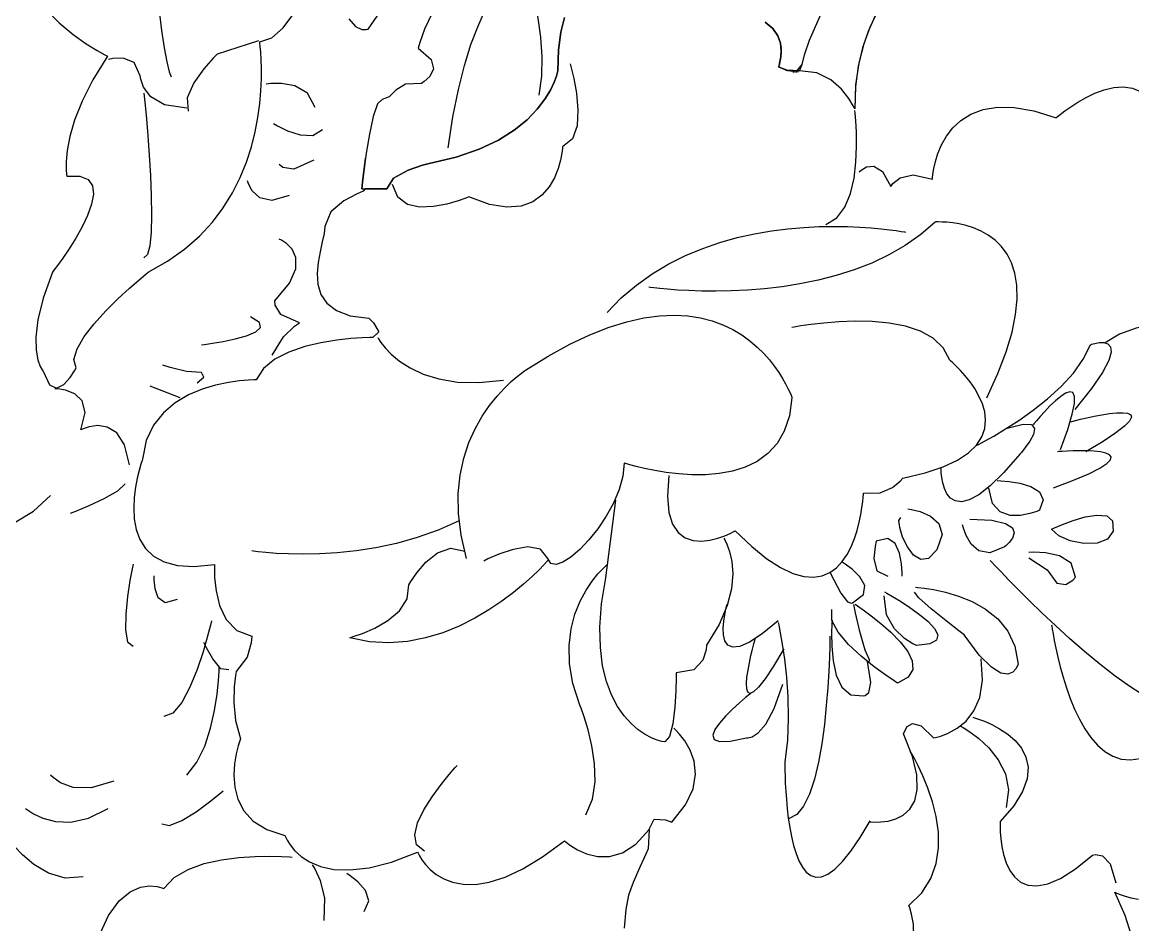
# Model space of a CAD drawing. Extents: x 61 to 149, y 52 to 245.
# Drawn here: x 101.79 to 115.71, y 130.23 to 141.55 of the extents above; entities that cross this region are included whole.
import ezdxf

# ---------------------------------------------------------------- set-up
doc = ezdxf.new("R2010")
doc.units = 0

msp = doc.modelspace()

# ---------------------------------------------------------------- linework, layer by layer
at = {"color": 250, "linetype": 'Continuous'}
for points in [[(107.8326, 142.9203), (107.842996, 142.898483), (107.871572, 142.835792), (107.914411, 142.736367), (107.967597, 142.604348), (108.027213, 142.443876), (108.089342, 142.259091), (108.150067, 142.054133), (108.205472, 141.833142), (108.25164, 141.600258), (108.284653, 141.359622), (108.300595, 141.115373), (108.29555, 140.871653), (108.2656, 140.6326)], [(105.880989, 141.591963), (105.965513, 141.493925), (106.043478, 141.45767), (106.100676, 141.455921), (106.1229, 141.4614), (106.6344, 142.2028)], [(105.880989, 141.591963), (105.965513, 141.493925), (106.043478, 141.45767), (106.100676, 141.455921), (106.1229, 141.4614), (106.6344, 142.2028)], [(107.129, 139.9711), (107.187028, 140.360937), (107.255174, 140.705332), (107.33113, 141.006935), (107.412588, 141.268399), (107.497241, 141.492376), (107.582781, 141.681517), (107.6669, 141.838475), (107.74729, 141.965901), (107.821644, 142.066448), (107.887655, 142.142766), (107.943013, 142.197509), (107.985412, 142.233327), (108.012543, 142.252874), (108.0221, 142.2588)], [(111.101074, 141.550322), (111.198081, 141.467663), (111.259288, 141.376775), (111.291742, 141.283591), (111.302493, 141.194044), (111.298586, 141.114069), (111.28707, 141.049597), (111.274992, 141.006563), (111.2694, 140.9909), (111.346581, 140.955167), (111.489919, 140.925567), (111.5671, 141.0185), (111.592587, 141.14031), (111.658315, 141.32143), (111.748189, 141.533413), (111.846111, 141.74781)], [(112.477988, 141.619162), (112.392706, 141.433739), (112.321308, 141.226198), (112.267132, 140.995553), (112.233516, 140.740816), (112.2238, 140.461), (112.205831, 140.498312), (112.150948, 140.591026), (112.057688, 140.710312), (111.924585, 140.827341), (111.750177, 140.91328), (111.533, 140.9393), (111.532, 140.9387), (111.5671, 141.0185), (111.592587, 141.14031), (111.658315, 141.32143), (111.748189, 141.533413), (111.846111, 141.74781)], [(102.085138, 141.712464), (102.252781, 141.541437), (102.42665, 141.396237), (102.590375, 141.279214), (102.727588, 141.192717), (102.821919, 141.139096), (102.857, 141.1207), (102.673665, 140.826385), (102.538576, 140.559291), (102.444611, 140.321396), (102.384646, 140.114676), (102.351558, 139.941109), (102.338222, 139.80267), (102.337516, 139.701338), (102.342317, 139.639089), (102.3455, 139.6179), (102.508868, 139.617335), (102.613776, 139.574364), (102.668122, 139.496374), (102.679806, 139.390752), (102.656726, 139.264886), (102.606779, 139.126162), (102.537866, 138.981968), (102.457885, 138.839691), (102.374733, 138.706717), (102.29631, 138.590434), (102.230515, 138.498229), (102.185245, 138.437488), (102.1684, 138.4156), (102.050381, 138.086045), (101.983997, 137.815673), (101.958183, 137.599787), (101.961875, 137.433687), (101.984007, 137.312677), (102.013516, 137.232058), (102.039335, 137.187131), (102.0504, 137.1732), (102.12882, 137.002212), (102.218726, 136.96093), (102.308638, 137.005375), (102.387074, 137.09157), (102.442555, 137.175538), (102.4636, 137.2133), (102.436328, 137.319986), (102.474574, 137.453731), (102.563582, 137.605517), (102.688597, 137.766326), (102.834863, 137.927138), (102.987623, 138.078934), (103.132123, 138.212698), (103.253606, 138.319409), (103.337317, 138.390049), (103.3685, 138.4156), (103.610349, 138.550451), (103.823556, 138.700903), (104.009878, 138.864519), (104.17107, 139.038866), (104.308889, 139.221509), (104.42509, 139.410014), (104.521429, 139.601944), (104.599663, 139.794867), (104.661547, 139.986347), (104.708838, 140.17395), (104.74329, 140.355241), (104.766661, 140.527785), (104.780706, 140.689148), (104.787181, 140.836894), (104.787842, 140.968591), (104.784446, 141.081802), (104.778747, 141.174093), (104.772503, 141.243029), (104.767468, 141.286177), (104.7654, 141.3011), (104.918424, 141.351567), (105.058326, 141.477733), (105.17855, 141.64175)], [(102.085138, 141.712464), (102.252781, 141.541437), (102.42665, 141.396237), (102.590375, 141.279214), (102.727588, 141.192717), (102.821919, 141.139096), (102.857, 141.1207), (102.673665, 140.826385), (102.538576, 140.559291), (102.444611, 140.321396), (102.384646, 140.114676), (102.351558, 139.941109), (102.338222, 139.80267), (102.337516, 139.701338), (102.342317, 139.639089), (102.3455, 139.6179), (102.508868, 139.617335), (102.613776, 139.574364), (102.668122, 139.496374), (102.679806, 139.390752), (102.656726, 139.264886), (102.606779, 139.126162), (102.537866, 138.981968), (102.457885, 138.839691), (102.374733, 138.706717), (102.29631, 138.590434), (102.230515, 138.498229), (102.185245, 138.437488), (102.1684, 138.4156), (102.050381, 138.086045), (101.983997, 137.815673), (101.958183, 137.599787), (101.961875, 137.433687), (101.984007, 137.312677), (102.013516, 137.232058), (102.039335, 137.187131), (102.0504, 137.1732), (102.12882, 137.002212), (102.218726, 136.96093), (102.308638, 137.005375), (102.387074, 137.09157), (102.442555, 137.175538), (102.4636, 137.2133), (102.436328, 137.319986), (102.474574, 137.453731), (102.563582, 137.605517), (102.688597, 137.766326), (102.834863, 137.927138), (102.987623, 138.078934), (103.132123, 138.212698), (103.253606, 138.319409), (103.337317, 138.390049), (103.3685, 138.4156), (103.610349, 138.550451), (103.823556, 138.700903), (104.009878, 138.864519), (104.17107, 139.038866), (104.308889, 139.221509), (104.42509, 139.410014), (104.521429, 139.601944), (104.599663, 139.794867), (104.661547, 139.986347), (104.708838, 140.17395), (104.74329, 140.355241), (104.766661, 140.527785), (104.780706, 140.689148), (104.787181, 140.836894), (104.787842, 140.968591), (104.784446, 141.081802), (104.778747, 141.174093), (104.772503, 141.243029), (104.767468, 141.286177), (104.7654, 141.3011), (104.918424, 141.351567), (105.058326, 141.477733), (105.17855, 141.64175)], [(106.922392, 141.653699), (106.831104, 141.461345), (106.772864, 141.293034), (106.7524, 141.2209), (106.915166, 141.082705), (106.944771, 140.961842), (106.896933, 140.865998), (106.82737, 140.802855), (106.7918, 140.7801), (106.593202, 140.771316), (106.472088, 140.6949), (106.387855, 140.610984), (106.2999, 140.5797), (106.242378, 140.523835), (106.188989, 140.365969), (106.14145, 140.146414), (106.101483, 139.90548), (106.070805, 139.683476), (106.051138, 139.520712), (106.0442, 139.4575), (106.085, 139.4575), (106.0617, 139.4279), (105.986559, 139.396909), (105.82125, 139.308525), (105.655941, 139.169628), (105.5808, 138.9871), (105.571463, 138.900678), (105.549014, 138.792404), (105.521798, 138.668348), (105.498159, 138.534581), (105.486442, 138.397173), (105.494992, 138.262194), (105.532153, 138.135714), (105.60627, 138.023805), (105.725687, 137.932536), (105.898749, 137.867978), (106.1338, 137.8362), (106.190359, 137.777833), (106.257607, 137.665933), (106.1819, 137.5953), (106.146838, 137.594767), (106.050741, 137.591038), (105.907245, 137.580917), (105.729986, 137.561207), (105.5326, 137.528712), (105.328722, 137.480237), (105.131987, 137.412584), (104.956031, 137.322558), (104.81449, 137.206962), (104.721, 137.0626), (104.694688, 137.062377), (104.621723, 137.059286), (104.511059, 137.049689), (104.371652, 137.029952), (104.212455, 136.996438), (104.042425, 136.945513), (103.870515, 136.873539), (103.705681, 136.776881), (103.556878, 136.651905), (103.43306, 136.494973), (103.343183, 136.30245), (103.2962, 136.0707), (103.29008, 136.053222), (103.274291, 136.004071), (103.252691, 135.928171), (103.229136, 135.830447), (103.207484, 135.715823), (103.191591, 135.589225), (103.185315, 135.455575), (103.192512, 135.3198), (103.217041, 135.186823), (103.262758, 135.061569), (103.333519, 134.948963), (103.433183, 134.853928), (103.565606, 134.78139), (103.734645, 134.736273), (103.944157, 134.723502), (104.198, 134.748), (104.196523, 134.701997), (104.199455, 134.582412), (104.217845, 134.416876), (104.262737, 134.233024), (104.345179, 134.058488), (104.476218, 133.920903), (104.6669, 133.8479), (104.659552, 133.766263), (104.608115, 133.58667), (104.4685, 133.4071), (104.460274, 133.35449), (104.445985, 133.215471), (104.441219, 133.018257), (104.461562, 132.791062), (104.5226, 132.5621), (104.514076, 132.538415), (104.493763, 132.472827), (104.469547, 132.373534), (104.449315, 132.248736), (104.440953, 132.10663), (104.452347, 131.955418), (104.491385, 131.803296), (104.565953, 131.658464), (104.683937, 131.529122), (104.853224, 131.423467), (105.0817, 131.3497), (105.087756, 131.333995), (105.10792, 131.292063), (105.145191, 131.231673), (105.202563, 131.1606), (105.283034, 131.086614), (105.3896, 131.017488), (105.525258, 130.960992), (105.693004, 130.9249), (105.895834, 130.916983), (106.136746, 130.945013), (106.418736, 131.016761), (106.7448, 131.14), (106.750329, 131.127557), (106.767674, 131.093965), (106.79797, 131.04483), (106.842352, 130.985759), (106.901956, 130.922356), (106.977917, 130.860227), (107.071371, 130.804979), (107.183453, 130.762218), (107.315299, 130.737549), (107.468044, 130.736578), (107.642824, 130.764911), (107.840774, 130.828154), (108.06303, 130.931912), (108.310727, 131.081792), (108.585, 131.2834), (108.604984, 131.265809), (108.661491, 131.222716), (108.749356, 131.168641), (108.863413, 131.118104), (108.998498, 131.085626), (109.149444, 131.085726), (109.311087, 131.132925), (109.478261, 131.241743), (109.6458, 131.4267), (109.6349, 131.1841), (109.603617, 131.116063), (109.530738, 130.953975), (109.447714, 130.760875), (109.386, 130.5998), (109.35288, 130.420444), (109.332762, 130.187125)], [(108.585756, 141.605974), (108.537779, 141.423203), (108.509563, 141.202311), (108.5034, 140.9404), (108.49946, 140.922507), (108.485, 140.872401), (108.456058, 140.795439), (108.40867, 140.696978), (108.338876, 140.582375), (108.242713, 140.456988), (108.116218, 140.326173), (107.95543, 140.195289), (107.756386, 140.069692), (107.515125, 139.95474), (107.227683, 139.85579), (106.8901, 139.7782), (106.807116, 139.756272), (106.62455, 139.693), (106.441984, 139.592153), (106.359, 139.4575), (106.085, 139.4575), (106.0617, 139.4279), (105.986559, 139.396909), (105.82125, 139.308525), (105.655941, 139.169628), (105.5808, 138.9871), (105.571463, 138.900678), (105.549014, 138.792404), (105.521798, 138.668348), (105.498159, 138.534581), (105.486442, 138.397173), (105.494992, 138.262194), (105.532153, 138.135714), (105.60627, 138.023805), (105.725687, 137.932536), (105.898749, 137.867978), (106.1338, 137.8362), (106.190359, 137.777833), (106.257607, 137.665933), (106.1819, 137.5953), (106.146838, 137.594767), (106.050741, 137.591038), (105.907245, 137.580917), (105.729986, 137.561207), (105.5326, 137.528712), (105.328722, 137.480237), (105.131987, 137.412584), (104.956031, 137.322558), (104.81449, 137.206962), (104.721, 137.0626), (104.694688, 137.062377), (104.621723, 137.059286), (104.511059, 137.049689), (104.371652, 137.029952), (104.212455, 136.996438), (104.042425, 136.945513), (103.870515, 136.873539), (103.705681, 136.776881), (103.556878, 136.651905), (103.43306, 136.494973), (103.343183, 136.30245), (103.2962, 136.0707), (103.29008, 136.053222), (103.274291, 136.004071), (103.252691, 135.928171), (103.229136, 135.830447), (103.207484, 135.715823), (103.191591, 135.589225), (103.185315, 135.455575), (103.192512, 135.3198), (103.217041, 135.186823), (103.262758, 135.061569), (103.333519, 134.948963), (103.433183, 134.853928), (103.565606, 134.78139), (103.734645, 134.736273), (103.944157, 134.723502), (104.198, 134.748), (104.196523, 134.701997), (104.199455, 134.582412), (104.217845, 134.416876), (104.262737, 134.233024), (104.345179, 134.058488), (104.476218, 133.920903), (104.6669, 133.8479), (104.659552, 133.766263), (104.608115, 133.58667), (104.4685, 133.4071), (104.460274, 133.35449), (104.445985, 133.215471), (104.441219, 133.018257), (104.461562, 132.791062), (104.5226, 132.5621), (104.514076, 132.538415), (104.493763, 132.472827), (104.469547, 132.373534), (104.449315, 132.248736), (104.440953, 132.10663), (104.452347, 131.955418), (104.491385, 131.803296), (104.565953, 131.658464), (104.683937, 131.529122), (104.853224, 131.423467), (105.0817, 131.3497), (105.087756, 131.333995), (105.10792, 131.292063), (105.145191, 131.231673), (105.202563, 131.1606), (105.283034, 131.086614), (105.3896, 131.017488), (105.525258, 130.960992), (105.693004, 130.9249), (105.895834, 130.916983), (106.136746, 130.945013), (106.418736, 131.016761), (106.7448, 131.14), (106.750329, 131.127557), (106.767674, 131.093965), (106.79797, 131.04483), (106.842352, 130.985759), (106.901956, 130.922356), (106.977917, 130.860227), (107.071371, 130.804979), (107.183453, 130.762218), (107.315299, 130.737549), (107.468044, 130.736578), (107.642824, 130.764911), (107.840774, 130.828154), (108.06303, 130.931912), (108.310727, 131.081792), (108.585, 131.2834), (108.604984, 131.265809), (108.661491, 131.222716), (108.749356, 131.168641), (108.863413, 131.118104), (108.998498, 131.085626), (109.149444, 131.085726), (109.311087, 131.132925), (109.478261, 131.241743), (109.6458, 131.4267), (109.6349, 131.1841), (109.603617, 131.116063), (109.530738, 130.953975), (109.447714, 130.760875), (109.386, 130.5998), (109.35288, 130.420444), (109.332762, 130.187125)], [(103.502504, 141.689215), (103.535748, 141.444734), (103.568695, 141.228143), (103.600461, 141.051381), (103.630158, 140.926387), (103.6569, 140.8651)], [(106.922392, 141.653699), (106.831104, 141.461345), (106.772864, 141.293034), (106.7524, 141.2209), (106.915166, 141.082705), (106.944771, 140.961842), (106.896933, 140.865998), (106.82737, 140.802855), (106.7918, 140.7801), (106.593202, 140.771316), (106.472088, 140.6949), (106.387855, 140.610984), (106.2999, 140.5797), (106.242378, 140.523835), (106.188989, 140.365969), (106.14145, 140.146414), (106.101483, 139.90548), (106.070805, 139.683476), (106.051138, 139.520712), (106.0442, 139.4575), (106.359, 139.4575), (106.441984, 139.592153), (106.62455, 139.693), (106.807116, 139.756272), (106.8901, 139.7782), (107.227683, 139.85579), (107.515125, 139.95474), (107.756386, 140.069692), (107.95543, 140.195289), (108.116218, 140.326173), (108.242713, 140.456988), (108.338876, 140.582375), (108.40867, 140.696978), (108.456058, 140.795439), (108.485, 140.872401), (108.49946, 140.922507), (108.5034, 140.9404), (108.509563, 141.202311), (108.537779, 141.423203), (108.585756, 141.605974)], [(112.515063, 141.687019), (112.418529, 141.495111), (112.336935, 141.277796), (112.274482, 141.033833), (112.235371, 140.761981), (112.2238, 140.461), (112.205831, 140.498312), (112.150948, 140.591026), (112.057688, 140.710312), (111.924585, 140.827341), (111.750177, 140.91328), (111.533, 140.9393), (111.371875, 140.945825), (111.2694, 140.9909), (111.274992, 141.006563), (111.28707, 141.049597), (111.298586, 141.114069), (111.302493, 141.194044), (111.291742, 141.283591), (111.259288, 141.376775), (111.198081, 141.467663), (111.101074, 141.550322)], [(111.1473, 141.5164), (111.1519, 141.5125), (111.1473, 141.5164)], [(111.1649, 141.5011), (111.1675, 141.4988), (111.1649, 141.5011)], [(111.1791, 141.4877), (111.1836, 141.4832), (111.1791, 141.4877)], [(111.1936, 141.4725), (111.1971, 141.4686), (111.1936, 141.4725)], [(111.2074, 141.4568), (111.2096, 141.454), (111.2074, 141.4568)], [(104.7496, 141.3169), (104.2333, 141.1473), (104.182407, 141.096001), (104.065966, 140.964906), (103.93833, 140.788222), (103.853857, 140.600151), (103.8669, 140.4349)], [(111.2199, 141.4409), (111.2202, 141.4405), (111.2199, 141.4409)], [(111.2578, 141.3798), (111.258, 141.3793), (111.2578, 141.3798)], [(111.2643, 141.366), (111.2656, 141.3632), (111.2643, 141.366)], [(111.2712, 141.3499), (111.2724, 141.3471), (111.2712, 141.3499)], [(111.277, 141.3347), (111.2784, 141.3307), (111.277, 141.3347)], [(111.2827, 141.3175), (111.2833, 141.3157), (111.2827, 141.3175)], [(111.2872, 141.3022), (111.288, 141.2991), (111.2872, 141.3022)], [(111.2986, 141.2442), (111.2993, 141.2391), (111.2986, 141.2442)], [(111.3002, 141.2305), (111.3008, 141.2241), (111.3002, 141.2305)], [(111.3016, 141.214), (111.3019, 141.2086), (111.3016, 141.214)], [(111.3024, 141.1967), (111.3025, 141.1949), (111.3024, 141.1967)], [(111.3026, 141.1697), (111.3024, 141.1636), (111.3026, 141.1697)], [(111.3027, 141.1833), (111.3027, 141.1783), (111.3027, 141.1833)], [(103.8503, 140.4688), (103.572219, 140.511138), (103.400478, 140.612099), (103.309486, 140.732601), (103.273657, 140.833562), (103.2674, 140.8759), (103.190898, 141.043667), (103.055062, 141.098513), (102.92547, 141.092927), (102.8677, 141.0794)], [(111.2852, 141.0418), (111.2846, 141.0393), (111.2852, 141.0418)], [(111.2897, 141.0611), (111.2891, 141.0581), (111.2897, 141.0611)], [(111.2918, 141.0715), (111.291, 141.0675), (111.2918, 141.0715)], [(111.294, 141.083), (111.2932, 141.0788), (111.294, 141.083)], [(111.2957, 141.0933), (111.2953, 141.0908), (111.2957, 141.0933)], [(111.297, 141.102), (111.3002, 141.1281)], [(111.3021, 141.1549), (111.3018, 141.1491), (111.3021, 141.1549)], [(108.6552, 141.0262), (108.669529, 140.975253), (108.7017, 140.842238), (108.735492, 140.656898), (108.75468, 140.448973), (108.743043, 140.248204), (108.684357, 140.084333), (108.5624, 139.9871), (108.56054, 139.965087), (108.552669, 139.905462), (108.535353, 139.817847), (108.505156, 139.711863), (108.458641, 139.597132), (108.392375, 139.483275), (108.302921, 139.379914), (108.186844, 139.29667), (108.040709, 139.243166), (107.861081, 139.229021), (107.644523, 139.263859), (107.3876, 139.3573), (107.350225, 139.342112), (107.2509, 139.306633), (107.108825, 139.26599), (106.9432, 139.235313), (106.773225, 139.229727), (106.6181, 139.264361), (106.497025, 139.354343), (106.4292, 139.5148)], [(111.2708, 140.9902), (111.2723, 140.9894), (111.2708, 140.9902)], [(111.2741, 140.9885), (111.2794, 140.9857), (111.2741, 140.9885)], [(111.2854, 140.9826), (111.2889, 140.9809), (111.2854, 140.9826)], [(111.2901, 140.9803), (111.2963, 140.9773), (111.2901, 140.9803)], [(111.2969, 140.977), (111.3106, 140.9706), (111.2969, 140.977)], [(111.3362, 140.9594), (111.3277, 140.963)], [(111.3508, 140.9536), (111.3633, 140.9489), (111.3508, 140.9536)], [(111.3633, 140.9489), (111.3641, 140.9486), (111.3633, 140.9489)], [(111.3641, 140.9486), (111.388, 140.9406), (111.3641, 140.9486)], [(111.4117, 140.934), (111.4167, 140.9327), (111.4117, 140.934)], [(111.4468, 140.9271), (111.4652, 140.9253), (111.4468, 140.9271)], [(111.4676, 140.9252), (111.471, 140.9251), (111.4676, 140.9252)], [(111.4871, 140.9254), (111.4912, 140.9258), (111.4871, 140.9254)], [(111.4928, 140.9259), (111.4968, 140.9265), (111.4928, 140.9259)], [(111.4986, 140.9267), (111.5089, 140.9289), (111.4986, 140.9267)], [(111.5118, 140.9298), (111.5136, 140.9303), (111.5118, 140.9298)], [(111.5163, 140.9312), (111.5183, 140.9319), (111.5163, 140.9312)], [(111.5281, 140.9365), (111.5296, 140.9373), (111.5281, 140.9365)], [(105.4605, 140.4794), (105.36208, 140.658074), (105.205652, 140.749475), (105.037104, 140.780929), (104.902324, 140.779762), (104.8472, 140.7733)], [(103.3134, 140.6602), (103.317535, 140.619526), (103.328435, 140.507074), (103.343845, 140.3372), (103.361511, 140.124259), (103.379177, 139.882607), (103.394587, 139.6266), (103.405488, 139.370593), (103.409622, 139.128941), (103.404736, 138.916), (103.388574, 138.746126), (103.35888, 138.633674), (103.3134, 138.593)], [(112.2779, 139.6711), (112.303586, 139.694322), (112.370831, 139.733417), (112.464913, 139.742531), (112.57111, 139.67581), (112.6747, 139.4874), (112.703166, 139.525005), (112.7942, 139.595338), (112.956259, 139.634677), (113.1978, 139.5793), (113.198933, 139.595988), (113.203977, 139.642262), (113.215402, 139.712442), (113.235675, 139.800843), (113.267267, 139.901785), (113.312645, 140.009585), (113.374278, 140.11856), (113.454636, 140.223028), (113.556187, 140.317307), (113.6814, 140.395715), (113.832743, 140.452569), (114.012686, 140.482186), (114.223698, 140.478886), (114.468246, 140.436984), (114.7488, 140.3508), (114.761774, 140.361826), (114.798668, 140.391719), (114.856444, 140.4357), (114.932061, 140.48899), (115.02248, 140.546813), (115.124661, 140.604388), (115.235565, 140.656938), (115.352151, 140.699684), (115.47138, 140.727848), (115.590213, 140.736652), (115.705609, 140.721317), (115.814529, 140.677064)], [(111.8631, 139.0098), (112.000313, 139.094558), (112.101483, 139.229352), (112.171698, 139.400297), (112.216046, 139.593504), (112.239612, 139.795088), (112.247486, 139.99116), (112.244755, 140.167835), (112.236505, 140.311224), (112.227824, 140.407442), (112.2238, 140.4426)], [(104.9374, 140.2773), (104.98732, 140.248498), (105.111688, 140.187953), (105.272416, 140.134459), (105.431416, 140.12681), (105.5506, 140.2038)], [(105.4424, 139.8181), (105.193926, 139.705815), (105.053674, 139.728285), (105.0096, 139.763)], [(106.0542, 139.547), (106.070038, 139.677263), (106.0924, 139.843), (106.070038, 139.677263), (106.0542, 139.547)], [(105.1358, 139.3772), (104.915213, 139.311671), (104.764734, 139.34665), (104.67225, 139.432762), (104.625643, 139.520637), (104.6128, 139.5609)], [(106.0483, 139.4958), (106.0541, 139.5461), (106.0483, 139.4958)], [(106.0442, 139.4575), (106.045, 139.4648), (106.0442, 139.4575)], [(106.045, 139.4655), (106.0475, 139.488), (106.045, 139.4655)], [(109.1189, 137.9089), (109.298149, 138.091059), (109.487947, 138.252271), (109.686573, 138.393732), (109.892302, 138.516638), (110.103413, 138.622184), (110.318182, 138.711566), (110.534887, 138.785979), (110.751805, 138.84662), (110.967213, 138.894683), (111.17939, 138.931365), (111.386611, 138.957861), (111.587154, 138.975366), (111.779297, 138.985076), (111.961317, 138.988188), (112.131491, 138.985895), (112.288096, 138.979395), (112.42941, 138.969882), (112.553709, 138.958553), (112.659272, 138.946602), (112.744375, 138.935226), (112.807296, 138.92562), (112.846312, 138.918979), (112.8597, 138.9165)], [(113.88, 136.8383), (114.018225, 137.14106), (114.122706, 137.414829), (114.196107, 137.661061), (114.241094, 137.881212), (114.260333, 138.076736), (114.256489, 138.249088), (114.232227, 138.399722), (114.190213, 138.530095), (114.133112, 138.64166), (114.06359, 138.735873), (113.984313, 138.814187), (113.897945, 138.87806), (113.807152, 138.928944), (113.7146, 138.968295), (113.622954, 138.997568), (113.534879, 139.018218), (113.453042, 139.0317), (113.380106, 139.039467), (113.318739, 139.042976), (113.271606, 139.043682), (113.241371, 139.043038), (113.2307, 139.0425), (113.050849, 138.886139), (112.857318, 138.749139), (112.65241, 138.630296), (112.438429, 138.528406), (112.217677, 138.442267), (111.992459, 138.370673), (111.765078, 138.312422), (111.537837, 138.26631), (111.313039, 138.231133), (111.092988, 138.205687), (110.879988, 138.188769), (110.676341, 138.179175), (110.484351, 138.175702), (110.306322, 138.177144), (110.144557, 138.1823), (110.001359, 138.189965), (109.879032, 138.198936), (109.77988, 138.208008), (109.706204, 138.215979), (109.66031, 138.221644), (109.6445, 138.2238)], [(104.9194, 137.3749), (105.064381, 137.602156), (105.201319, 137.735478), (105.2621, 137.779), (105.0303, 137.883119), (104.958833, 137.999481), (104.9555, 138.0546), (105.140208, 138.276654), (105.218601, 138.456603), (105.219074, 138.597342), (105.170018, 138.701766), (105.099825, 138.772771), (105.036888, 138.81325), (105.0096, 138.8261)], [(104.0356, 137.5035), (104.073258, 137.508212), (104.171188, 137.522148), (104.306826, 137.545004), (104.457607, 137.576477), (104.600967, 137.616264), (104.714341, 137.664063), (104.775164, 137.719571), (104.760872, 137.782484), (104.6489, 137.8525)], [(107.3567, 134.823), (107.288601, 135.114166), (107.255421, 135.385544), (107.252949, 135.637272), (107.276972, 135.869489), (107.323278, 136.082333), (107.387655, 136.275943), (107.465891, 136.450456), (107.553775, 136.606012), (107.647094, 136.742749), (107.741636, 136.860806), (107.833189, 136.96032), (107.917541, 137.04143), (107.99048, 137.104274), (108.047794, 137.148992), (108.085272, 137.175721), (108.0987, 137.1846), (108.382851, 137.361653), (108.651595, 137.509142), (108.905298, 137.628862), (109.144329, 137.722609), (109.369054, 137.792176), (109.579841, 137.839359), (109.777058, 137.865952), (109.961073, 137.873752), (110.132252, 137.864552), (110.290963, 137.840148), (110.437574, 137.802334), (110.572453, 137.752906), (110.695966, 137.693658), (110.808481, 137.626385), (110.910366, 137.552883), (111.001988, 137.474946), (111.083715, 137.39437), (111.155915, 137.312948), (111.218954, 137.232477), (111.2732, 137.15475), (111.319022, 137.081564), (111.356785, 137.014712), (111.386859, 136.95599), (111.409609, 136.907193), (111.425405, 136.870116), (111.434612, 136.846553), (111.4376, 136.8383), (111.405059, 136.61098), (111.341064, 136.42043), (111.249652, 136.263767), (111.134864, 136.138107), (111.000738, 136.040569), (110.851315, 135.968267), (110.690633, 135.918319), (110.522731, 135.887841), (110.35165, 135.87395), (110.181428, 135.873763), (110.016104, 135.884396), (109.859719, 135.902967), (109.71631, 135.926591), (109.589918, 135.952385), (109.484581, 135.977467), (109.40434, 135.998952), (109.353233, 136.013957), (109.3353, 136.0196), (109.318215, 135.857141), (109.270752, 135.688234), (109.1986, 135.518236), (109.107448, 135.352504), (109.002985, 135.196394), (108.8909, 135.055263), (108.776881, 134.934467), (108.666619, 134.839363), (108.5658, 134.775308), (108.480115, 134.747658), (108.415252, 134.76177), (108.3769, 134.823), (108.285172, 134.940944), (108.127307, 134.968789), (107.940237, 134.93715), (107.760893, 134.876644), (107.626203, 134.817889), (107.5731, 134.7915)], [(109.8918, 135.8621), (109.875458, 135.602776), (109.893902, 135.401756), (109.941307, 135.252504), (110.011846, 135.148485), (110.099693, 135.083162), (110.199024, 135.05), (110.304012, 135.042464), (110.408832, 135.054019), (110.507657, 135.078128), (110.594662, 135.108256), (110.664022, 135.137868), (110.709909, 135.160428), (110.7265, 135.1694), (110.933384, 134.972589), (111.12178, 134.820576), (111.292551, 134.709751), (111.446557, 134.636504), (111.58466, 134.597222), (111.70772, 134.588296), (111.8166, 134.606115), (111.91216, 134.647067), (111.995261, 134.707543), (112.066765, 134.78393), (112.127533, 134.872619), (112.178427, 134.969998), (112.220306, 135.072457), (112.254033, 135.176385), (112.280469, 135.278171), (112.300476, 135.374204), (112.314913, 135.460874), (112.324643, 135.534569), (112.330527, 135.591679), (112.333425, 135.628593), (112.3342, 135.6417), (112.541883, 135.644637), (112.697413, 135.712525), (112.794986, 135.792225), (112.8288, 135.8306), (113.105143, 135.89602), (113.331535, 135.97188), (113.511979, 136.056581), (113.650477, 136.148525), (113.751032, 136.246116), (113.817646, 136.347756), (113.854322, 136.451846), (113.865063, 136.556791), (113.85387, 136.660991), (113.824748, 136.762849), (113.781697, 136.860768), (113.728721, 136.953151), (113.669823, 137.038399), (113.609004, 137.114915), (113.550268, 137.181101), (113.497617, 137.235361), (113.455054, 137.276095), (113.426581, 137.301708), (113.4162, 137.3106), (113.334251, 137.466089), (113.208397, 137.58641), (113.047418, 137.675517), (112.860096, 137.737365), (112.655211, 137.77591), (112.441545, 137.795108), (112.227878, 137.798913), (112.022991, 137.791281), (111.835666, 137.776168), (111.674684, 137.757527), (111.548825, 137.739316), (111.46687, 137.725488), (111.4376, 137.72)], [(117.3584, 137.7428), (117.325147, 137.748027), (117.232091, 137.760907), (117.089289, 137.777235), (116.906794, 137.792806), (116.694662, 137.803418), (116.462949, 137.804866), (116.22171, 137.792945), (115.981001, 137.763452), (115.750876, 137.712183), (115.54139, 137.634934), (115.3626, 137.5275)], [(106.2437, 137.594), (106.253247, 137.577275), (106.28328, 137.53202), (106.335892, 137.465615), (106.41317, 137.385442), (106.517207, 137.298882), (106.650092, 137.213314), (106.813915, 137.136121), (107.010767, 137.074682), (107.242739, 137.036378), (107.511919, 137.028591), (107.8204, 137.0587)], [(113.7464, 136.2385), (113.774275, 136.252668), (113.85148, 136.29369), (113.968388, 136.359343), (114.115371, 136.447402), (114.282801, 136.555643), (114.46105, 136.681844), (114.64049, 136.823779), (114.811493, 136.979227), (114.964431, 137.145962), (115.089676, 137.321761), (115.1776, 137.5044), (115.193338, 137.509718), (115.233617, 137.520865), (115.288032, 137.530627), (115.346182, 137.531791), (115.397662, 137.517144), (115.432069, 137.479473), (115.439001, 137.411565), (115.408053, 137.306207), (115.328822, 137.156185), (115.190906, 136.954287), (114.9839, 136.6933)], [(103.9815, 137.0259), (104.062663, 137.097062), (104.0356, 137.1545), (103.845278, 137.170122), (103.642889, 137.218411), (103.5487, 137.2463)], [(103.1339, 135.9972), (103.071531, 136.247195), (102.972887, 136.397903), (102.854685, 136.471495), (102.733646, 136.49014), (102.626489, 136.476009), (102.549934, 136.451272), (102.5207, 136.4381), (102.578037, 136.654773), (102.540696, 136.800015), (102.44625, 136.888113), (102.33227, 136.933352), (102.23633, 136.950019), (102.196, 136.9524)], [(103.3864, 136.9892), (103.7651, 136.8422)], [(114.804, 136.1881), (114.895023, 136.440665), (114.951812, 136.631936), (114.978513, 136.768415), (114.979267, 136.856606), (114.958219, 136.903011), (114.91951, 136.914134), (114.867286, 136.896476), (114.805689, 136.856542), (114.738862, 136.800834), (114.670948, 136.735856), (114.606092, 136.668109), (114.548435, 136.604097), (114.502122, 136.550323), (114.471296, 136.51329), (114.4601, 136.4995)], [(114.9314, 136.5384), (114.946868, 136.542505), (114.989569, 136.553468), (115.053951, 136.569262), (115.134462, 136.58786), (115.225549, 136.607233), (115.32166, 136.625354), (115.417241, 136.640196), (115.506741, 136.649731), (115.584607, 136.651932), (115.645286, 136.644771), (115.683225, 136.62622), (115.692874, 136.594253), (115.668678, 136.546841), (115.605085, 136.481958), (115.496542, 136.397575), (115.337498, 136.291665), (115.1224, 136.1622)], [(114.1346, 136.4589), (114.333457, 136.50941), (114.441491, 136.502588), (114.478523, 136.454027), (114.464375, 136.379325), (114.418868, 136.294076), (114.361822, 136.213875), (114.313059, 136.154318), (114.2924, 136.131), (114.092615, 135.901501), (113.921857, 135.734402), (113.777848, 135.622435), (113.65831, 135.558332), (113.560966, 135.534827), (113.483539, 135.544651), (113.42375, 135.580538), (113.379322, 135.635218), (113.347979, 135.701425), (113.327441, 135.771892), (113.315432, 135.83935), (113.309673, 135.896533), (113.307889, 135.936172), (113.3078, 135.951)], [(114.7148, 135.7082), (114.966155, 135.803972), (115.157693, 135.885962), (115.295168, 135.955201), (115.384334, 136.012718), (115.430946, 136.059542), (115.44076, 136.096703), (115.419529, 136.125231), (115.373008, 136.146155), (115.306952, 136.160505), (115.227116, 136.169311), (115.139254, 136.173602), (115.049121, 136.174408), (114.962471, 136.172759), (114.885059, 136.169684), (114.822641, 136.166213), (114.780969, 136.163375), (114.7658, 136.1622)], [(102.3944, 135.391), (102.460488, 135.416864), (102.62008, 135.483288), (102.815168, 135.57352), (102.987744, 135.670808), (103.0798, 135.7584)], [(114.0115, 135.7995), (114.053488, 135.797692), (114.158635, 135.788412), (114.295716, 135.76588), (114.433508, 135.724314), (114.540786, 135.657933), (114.586324, 135.560955), (114.5389, 135.4276), (114.505823, 135.413945), (114.419996, 135.385833), (114.301528, 135.36254), (114.170527, 135.363343), (114.0471, 135.40752), (113.951355, 135.514346), (113.9034, 135.7031)], [(100.7351, 135.1889), (100.762564, 135.181015), (100.839908, 135.163912), (100.959559, 135.147415), (101.113947, 135.14135), (101.295498, 135.155543), (101.496641, 135.199819), (101.709803, 135.284003), (101.927414, 135.417922), (102.1419, 135.6114)], [(110.5826, 135.0787), (110.594178, 135.059323), (110.621786, 135.002603), (110.654737, 134.910656), (110.682342, 134.785597), (110.693913, 134.629544), (110.678763, 134.444611), (110.626203, 134.232916), (110.525544, 133.996573), (110.3661, 133.7377), (110.360183, 133.678008), (110.318763, 133.549438), (110.206336, 133.427748), (109.9874, 133.3887), (109.986732, 133.324744), (109.982056, 133.164856), (109.969363, 132.957), (109.944644, 132.749144), (109.903893, 132.589256), (109.8431, 132.5253), (109.804275, 132.530025), (109.747976, 132.545462), (109.677892, 132.573506), (109.597709, 132.616051), (109.511115, 132.674989), (109.421796, 132.752215), (109.33344, 132.849623), (109.249733, 132.969107), (109.174364, 133.112561), (109.111019, 133.281878), (109.063384, 133.478952), (109.035148, 133.705678), (109.029997, 133.963948), (109.051619, 134.255658), (109.1037, 134.5827), (109.2299, 135.5563)], [(112.8911, 135.4461), (112.936611, 135.438615), (113.044752, 135.410719), (113.172938, 135.35425), (113.278581, 135.261048), (113.319098, 135.122952), (113.2519, 134.9318), (113.150392, 134.822577), (113.052058, 134.808936), (112.961761, 134.865905), (112.884363, 134.968513), (112.824725, 135.091787), (112.787711, 135.210758), (112.778182, 135.300453), (112.801, 135.3359)], [(114.6928, 135.1916), (114.729802, 135.208623), (114.826533, 135.249745), (114.961582, 135.300048), (115.113538, 135.344612), (115.260988, 135.368519), (115.382523, 135.356848), (115.456731, 135.294682), (115.4622, 135.1671), (115.39452, 135.065366), (115.262793, 135.01623), (115.096887, 135.011988), (114.926674, 135.044937), (114.782022, 135.107375), (114.6928, 135.1916)], [(107.2639, 135.2953), (107.003271, 135.179265), (106.740411, 135.086018), (106.478768, 135.013286), (106.221789, 134.958797), (105.972921, 134.920281), (105.735613, 134.895464), (105.513313, 134.882075), (105.309466, 134.877842), (105.127522, 134.880494), (104.970928, 134.887758), (104.843131, 134.897362), (104.747579, 134.907035), (104.687719, 134.914505), (104.667, 134.9175)], [(113.6667, 135.3175), (113.944212, 135.302504), (114.114772, 135.262969), (114.199939, 135.207074), (114.221275, 135.143), (114.200339, 135.078926), (114.158691, 135.023031), (114.117891, 134.983496), (114.0995, 134.9685), (113.916731, 134.893213), (113.779552, 134.917437), (113.68245, 135.0029), (113.619915, 135.11133), (113.586435, 135.204454), (113.5765, 135.244)], [(112.819, 134.6011), (112.818747, 134.646516), (112.810978, 134.75623), (112.785175, 134.890437), (112.730822, 135.009337), (112.637403, 135.073125), (112.4944, 135.042), (112.478892, 134.973109), (112.465062, 134.82155), (112.501952, 134.669991), (112.6386, 134.6011)], [(108.3822, 134.8031), (108.368912, 134.788131), (108.329999, 134.746201), (108.266886, 134.681777), (108.181002, 134.599325), (108.07377, 134.503312), (107.946619, 134.398205), (107.800975, 134.288471), (107.638262, 134.178575), (107.459909, 134.072985), (107.267342, 133.976166), (107.061985, 133.892587), (106.845267, 133.826713), (106.618613, 133.78301), (106.38345, 133.765946), (106.141203, 133.779987), (105.8933, 133.8296), (105.938047, 133.843094), (106.052519, 133.883578), (106.207059, 133.951053), (106.372013, 134.045521), (106.517724, 134.166983), (106.614538, 134.315443), (106.6328, 134.4909), (106.659855, 134.536231), (106.735007, 134.645348), (106.849238, 134.777938), (106.993526, 134.893685), (107.158853, 134.952277), (107.3362, 134.9134)], [(111.9154, 134.6427), (112.047898, 134.387252), (112.134938, 134.280688), (112.182658, 134.261705), (112.1972, 134.269), (112.333079, 134.373758), (112.349567, 134.486496), (112.288888, 134.595162), (112.193267, 134.687704), (112.104929, 134.752067), (112.0661, 134.7762)], [(115.874009, 133.088026), (115.684041, 133.210296), (115.490685, 133.348689), (115.296736, 133.499174), (115.104988, 133.657722), (114.918238, 133.8203), (114.739278, 133.982878), (114.570906, 134.141426), (114.415915, 134.291911), (114.2771, 134.430304), (114.157257, 134.552574), (114.059181, 134.654689), (113.985666, 134.732619), (113.939507, 134.782333), (113.9235, 134.7998)], [(114.4086, 134.8334), (114.6359, 134.6791), (114.755627, 134.511841), (114.871313, 134.498575), (114.958592, 134.553522), (114.9931, 134.5909), (114.936459, 134.762704), (114.792022, 134.856724), (114.617454, 134.895712), (114.470425, 134.90242), (114.4086, 134.8996)], [(103.1766, 134.7508), (103.165244, 134.693828), (103.138746, 134.546899), (103.108462, 134.345997), (103.08575, 134.127103), (103.081964, 133.926201), (103.108462, 133.779272), (103.1766, 133.7223)], [(108.8511, 131.6069), (108.936058, 131.803221), (108.969223, 132.023653), (108.963067, 132.252696), (108.930062, 132.47485), (108.882681, 132.674617), (108.833395, 132.836497), (108.794678, 132.944991), (108.779, 132.9846), (108.691023, 133.254679), (108.647823, 133.504285), (108.642323, 133.732842), (108.667448, 133.939778), (108.71612, 134.124518), (108.781263, 134.286487), (108.855799, 134.425114), (108.932652, 134.539822), (109.004745, 134.630039), (109.065002, 134.69519), (109.106346, 134.734702), (109.1217, 134.748)], [(103.7296, 134.31), (103.579596, 134.26534), (103.493048, 134.328824), (103.452652, 134.444028), (103.441104, 134.554528), (103.4411, 134.6039)], [(112.599, 134.4052), (112.625963, 134.390095), (112.697391, 134.348596), (112.799092, 134.286424), (112.916876, 134.209304), (113.036551, 134.122957), (113.143925, 134.033107), (113.224808, 133.945476), (113.265009, 133.865787), (113.250335, 133.799763), (113.166596, 133.753126), (112.9996, 133.7316), (112.954219, 133.753355), (112.847178, 133.821738), (112.722126, 133.941422), (112.622717, 134.117085), (112.5926, 134.3534)], [(112.987, 134.4622), (113.015811, 134.460235), (113.094968, 134.451932), (113.213559, 134.433681), (113.360669, 134.401871), (113.525387, 134.352893), (113.696798, 134.283136), (113.86399, 134.188989), (114.016049, 134.066843), (114.142062, 133.913086), (114.231117, 133.724108), (114.2723, 133.4963), (114.266197, 133.478423), (114.245323, 133.438298), (114.205828, 133.396184), (114.143863, 133.372337), (114.055576, 133.387018), (113.93712, 133.460483), (113.784645, 133.612991), (113.5943, 133.8648), (113.52745, 133.916289), (113.368959, 134.04079), (113.181913, 134.193358), (113.029398, 134.329043), (112.9745, 134.4029)], [(111.2634, 134.0432), (111.063714, 133.878288), (110.905264, 133.773423), (110.783655, 133.720454), (110.69449, 133.711225), (110.633374, 133.737583), (110.595911, 133.791376), (110.577704, 133.86445), (110.574359, 133.948651), (110.58148, 134.035826), (110.59467, 134.117822), (110.609534, 134.186485), (110.621676, 134.233662), (110.6267, 134.2512)], [(112.2299, 134.249), (112.256884, 134.231108), (112.328797, 134.181322), (112.432082, 134.10548), (112.553178, 134.00942), (112.678529, 133.898977), (112.794575, 133.779991), (112.887759, 133.658298), (112.944522, 133.539735), (112.951305, 133.430139), (112.894551, 133.335349), (112.7607, 133.2612), (112.720385, 133.287087), (112.615106, 133.35818), (112.468362, 133.464623), (112.30365, 133.596563), (112.14447, 133.744144), (112.014319, 133.897514), (111.936696, 134.046817), (111.9351, 134.1822)], [(112.4046, 133.5171), (112.4106, 133.5538), (112.354319, 133.672109), (112.289, 133.9086), (112.234931, 134.140516), (112.2124, 134.2451)], [(104.1623, 134.0406), (104.149293, 133.988041), (104.112339, 133.849686), (104.054537, 133.654516), (103.978988, 133.431513), (103.888789, 133.209658), (103.787042, 133.017933), (103.676846, 132.88532), (103.5613, 132.8408)], [(111.2634, 134.0187), (111.270633, 133.985686), (111.289235, 133.89235), (111.314559, 133.747252), (111.34196, 133.558951), (111.366792, 133.336008), (111.384407, 133.086981), (111.390161, 132.820432), (111.379408, 132.544918), (111.3475, 132.269), (111.347458, 132.256606), (111.347623, 132.221293), (111.348435, 132.165868), (111.350331, 132.093133), (111.35375, 132.005895), (111.359129, 131.906958), (111.366907, 131.799128), (111.377522, 131.685208), (111.391413, 131.568004), (111.409017, 131.450322), (111.430773, 131.334964), (111.457119, 131.224738), (111.488493, 131.122447), (111.525334, 131.030896), (111.568079, 130.95289), (111.617168, 130.891235), (111.673037, 130.848735), (111.736126, 130.828194), (111.806872, 130.832419), (111.885714, 130.864213), (111.973091, 130.926381), (112.069439, 131.02173), (112.175198, 131.153062), (112.290806, 131.323184), (112.4167, 131.5349)], [(111.9406, 134.0507), (111.937362, 134.005888), (111.932977, 133.888594), (111.935437, 133.724527), (111.952738, 133.5394), (111.992871, 133.358923), (112.06383, 133.208806), (112.173608, 133.114762), (112.3302, 133.1025), (112.355403, 133.104564), (112.401925, 133.143838), (112.426134, 133.269942), (112.3844, 133.5325)], [(114.6928, 133.9917), (114.694723, 133.97792), (114.700674, 133.938601), (114.710924, 133.876771), (114.725744, 133.79546), (114.745406, 133.697696), (114.770181, 133.586508), (114.800341, 133.464926), (114.836156, 133.335978), (114.877898, 133.202694), (114.925838, 133.068102), (114.980249, 132.935232), (115.0414, 132.807112), (115.109564, 132.686773), (115.185012, 132.577242), (115.268015, 132.481549), (115.358844, 132.402722), (115.457772, 132.343792), (115.565069, 132.307786), (115.681006, 132.297734), (115.805856, 132.316665)], [(111.3355, 133.6883), (111.204742, 133.471915), (111.099256, 133.314173), (111.016719, 133.20891), (110.954808, 133.149959), (110.9112, 133.131156), (110.883572, 133.146335), (110.8696, 133.18933), (110.866963, 133.253975), (110.873335, 133.334106), (110.886396, 133.423556), (110.90382, 133.51616), (110.923286, 133.605753), (110.94247, 133.686169), (110.959049, 133.751243), (110.9707, 133.794808), (110.9751, 133.8107)], [(111.9121, 133.8474), (111.911741, 133.815439), (111.909964, 133.725797), (111.905718, 133.587839), (111.897952, 133.410928), (111.885615, 133.204427), (111.867656, 132.977701), (111.843025, 132.740112), (111.81067, 132.501026), (111.769541, 132.269804), (111.718587, 132.055811), (111.656756, 131.868411), (111.582999, 131.716966), (111.496264, 131.610841), (111.3955, 131.5594)], [(104.3787, 133.4285), (104.279163, 133.440719), (104.177375, 133.56315), (104.098125, 133.703956), (104.0662, 133.7713)], [(112.4046, 131.5227), (112.423892, 131.520532), (112.475845, 131.517597), (112.551575, 131.519248), (112.642196, 131.530841), (112.738825, 131.557727), (112.832575, 131.605262), (112.914563, 131.6788), (112.975904, 131.783693), (113.007713, 131.925295), (113.001105, 132.108962), (112.947195, 132.340045), (112.8371, 132.6239), (112.847001, 132.655217), (112.881698, 132.71589), (112.948686, 132.756006), (113.055455, 132.725647), (113.2095, 132.5749), (113.234844, 132.579483), (113.301913, 132.597057), (113.397259, 132.633363), (113.507438, 132.694141), (113.619003, 132.78513), (113.718507, 132.91207), (113.792506, 133.080702), (113.827552, 133.296766), (113.8102, 133.566)], [(103.8498, 132.1061), (103.977812, 132.26943), (104.075955, 132.471508), (104.148173, 132.693679), (104.198412, 132.917287), (104.230619, 133.123679), (104.248739, 133.294198), (104.256717, 133.41019), (104.2585, 133.453)], [(110.927, 133.1378), (110.907007, 133.121818), (110.854146, 133.078263), (110.779095, 133.01372), (110.692533, 132.934774), (110.605138, 132.84801), (110.527588, 132.760013), (110.47056, 132.677367), (110.444733, 132.606659), (110.460786, 132.554473), (110.529396, 132.527395), (110.661241, 132.532009), (110.867, 132.5749), (110.885794, 132.573773), (110.937285, 132.586248), (111.014138, 132.636113), (111.109015, 132.747152), (111.214581, 132.943152), (111.3235, 133.2479)], [(113.706, 132.8323), (113.724569, 132.826904), (113.775097, 132.810324), (113.849813, 132.781977), (113.940948, 132.741277), (114.040731, 132.68764), (114.141393, 132.62048), (114.235163, 132.539213), (114.314271, 132.443253), (114.370947, 132.332016), (114.397421, 132.204917), (114.385924, 132.06137), (114.328685, 131.900792), (114.217933, 131.722597), (114.0459, 131.5262), (114.045504, 131.509673), (114.045628, 131.464056), (114.048242, 131.395296), (114.055314, 131.309341), (114.068813, 131.212136), (114.090708, 131.10963), (114.122969, 131.007769), (114.167563, 130.9125), (114.226459, 130.82977), (114.301628, 130.765526), (114.395036, 130.725715), (114.508655, 130.716284), (114.644451, 130.74318), (114.804395, 130.81235), (114.990455, 130.929741), (115.2046, 131.1013), (115.241784, 131.109181), (115.328225, 131.093475), (115.426253, 130.995156), (115.4982, 130.7552)], [(109.644, 131.4205), (109.708085, 131.554752), (109.852348, 131.547515), (109.9325, 131.5185), (110.104279, 131.732922), (110.197306, 131.93344), (110.227211, 132.11703), (110.209628, 132.280669), (110.160187, 132.421335), (110.094522, 132.536004), (110.028265, 132.621653), (109.977047, 132.675259), (109.9565, 132.6938)], [(113.5515, 132.7222), (113.583665, 132.704067), (113.666884, 132.650895), (113.781243, 132.564529), (113.906825, 132.446812), (114.023717, 132.299588), (114.112003, 132.124698), (114.151769, 131.923988), (114.1231, 131.6993)], [(112.4855, 129.0399), (112.5782, 129.2288), (112.765122, 129.453877), (112.883067, 129.675273), (112.945613, 129.884874), (112.966337, 130.074563), (112.95882, 130.236225), (112.936639, 130.361745), (112.913373, 130.443009), (112.9026, 130.4719), (113.066911, 130.631363), (113.179283, 130.808443), (113.246466, 130.997855), (113.275212, 131.194313), (113.27227, 131.392532), (113.244393, 131.587227), (113.19833, 131.77311), (113.140832, 131.944898), (113.078651, 132.097304), (113.018536, 132.225042), (112.967239, 132.322828), (112.93151, 132.385376), (112.9181, 132.4074)], [(106.831, 131.1511), (106.731054, 131.23322), (106.708074, 131.356245), (106.744648, 131.506674), (106.823366, 131.671004), (106.926816, 131.835733), (107.037585, 131.987359), (107.138264, 132.112381), (107.211439, 132.197295), (107.2397, 132.2286)], [(102.9362, 132.0327), (102.650589, 131.946292), (102.428438, 131.95274), (102.269754, 132.009732), (102.174539, 132.074956), (102.1428, 132.1061)], [(103.5373, 131.494), (103.636021, 131.473788), (103.79017, 131.53657), (103.967025, 131.646975), (104.133863, 131.76963), (104.257962, 131.869162), (104.3066, 131.9102)], [(101.8303, 131.6899), (101.856021, 131.669339), (101.930103, 131.621364), (102.047922, 131.566534), (102.204854, 131.525413), (102.396277, 131.518559), (102.617566, 131.566534), (102.8641, 131.6899)], [(102.5515, 130.8328), (102.326993, 130.81263), (102.117841, 130.875441), (101.9354, 130.985863), (101.791026, 131.108526), (101.696074, 131.208062), (101.6619, 131.2491)], [(102.263, 129.8043), (102.7439, 130.0737), (102.868744, 130.346058), (103.003455, 130.530903), (103.13986, 130.644015), (103.269788, 130.701175), (103.385067, 130.718163), (103.477527, 130.710759), (103.538995, 130.694745), (103.5613, 130.6859), (103.694028, 130.821821), (103.867294, 130.9241), (104.068257, 130.997291), (104.284081, 131.045948), (104.501925, 131.074625), (104.708951, 131.087876), (104.892321, 131.090255), (105.039194, 131.086316), (105.136734, 131.080613), (105.1721, 131.0777)], [(105.4244, 130.9823), (105.457086, 130.930063), (105.523588, 130.784825), (105.57657, 130.5638), (105.5687, 130.2842)], [(106.0737, 130.3945), (106.134282, 130.528804), (106.090977, 130.657828), (105.995731, 130.76746), (105.90049, 130.843588), (105.8572, 130.8721)], [(115.734142, 129.887384), (115.695165, 130.097027), (115.614427, 130.345763), (115.4862, 130.6369), (115.499981, 130.630578), (115.539389, 130.614418), (115.601526, 130.592631), (115.683491, 130.569428), (115.782383, 130.54902)]]:
    msp.add_lwpolyline(points, dxfattribs=at)

doc.saveas('drawing.dxf')
